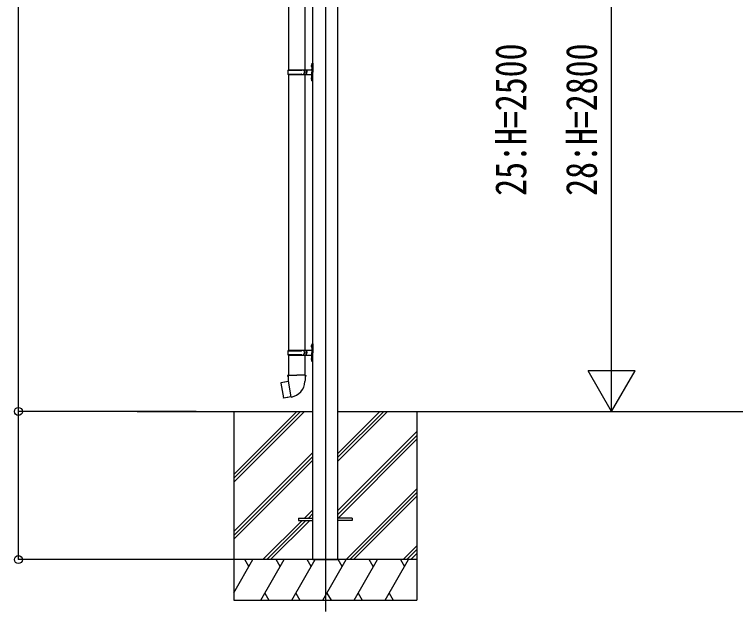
# Model space of a CAD drawing. Units: millimetres, scale not verified. Extents: x -14718 to 14718, y -10395 to 10395.
# Drawn here: x -2682 to -4, y -5580 to -3363 of the extents above; entities that cross this region are included whole.
import ezdxf
from ezdxf.enums import TextEntityAlignment as Align

# ---------------------------------------------------------------- set-up
doc = ezdxf.new("R2010")
doc.units = ezdxf.units.MM
doc.header["$LTSCALE"] = 50
for name, color, linetype in [('0-3_YKK_12', 2, 'Continuous'), ('0-4_YKK_13', 4, 'Continuous'), ('0-5_YKK_A1', 4, 'Continuous'), ('0-6_YKK_D', 6, 'Continuous')]:
    doc.layers.add(name, color=color, linetype=linetype)
doc.styles.add('ＭＳ ゴシック', font='')
doc.styles.get('ＭＳ ゴシック').set_extended_font_data('MS Gothic')

msp = doc.modelspace()

# ---------------------------------------------------------------- linework, layer by layer
at = {"layer": '0-3_YKK_12'}
msp.add_line((-1527.43, -2187.64), (-1527.43, -5580.37), dxfattribs=at)
at = {"layer": '0-4_YKK_13'}
for p, q in [((-1663.92, -2545.33), (-1663.92, -3568.78)), ((-1604.22, -2545.33), (-1604.22, -3568.78)), ((-1580.23, -3551.64), (-1578.19, -3552.63)), ((-1578.96, -3549.63), (-1578.33, -3549.63)), ((-1578.96, -3549.63), (-1578.96, -3557.93)), ((-1578.96, -3557.93), (-1578.33, -3557.93)), ((-1578.33, -3549.63), (-1578.33, -3557.93)), ((-1578.33, -3549.63), (-1577.93, -3550.03)), ((-1578.33, -3557.93), (-1577.93, -3557.53)), ((-1578.19, -3552.63), (-1577.58, -3553.78)), ((-1577.93, -3545.78), (-1574.93, -3544.28)), ((-1577.93, -3545.78), (-1577.93, -3577.78)), ((-1577.93, -3550.03), (-1577.93, -3557.53)), ((-1574.93, -3544.28), (-1574.93, -3577.78)), ((-1574.93, -3544.28), (-1573.93, -3544.28)), ((-1573.93, -3544.28), (-1573.93, -3577.78)), ((-1666.9, -3570.78), (-1616.57, -3570.78)), ((-1666.9, -3584.78), (-1616.57, -3584.78)), ((-1665.9, -3568.78), (-1579.9, -3568.78)), ((-1665.9, -3568.78), (-1665.9, -3570.78)), ((-1665.9, -3586.78), (-1665.9, -3584.78)), ((-1665.9, -3586.78), (-1579.9, -3586.78)), ((-1663.92, -3586.78), (-1663.92, -4610.23)), ((-1606.9, -3568.78), (-1606.9, -3573.28)), ((-1606.9, -3573.28), (-1604.9, -3573.28)), ((-1606.9, -3586.78), (-1606.9, -3582.28)), ((-1606.9, -3582.28), (-1604.9, -3582.28)), ((-1604.9, -3573.28), (-1604.9, -3577.78)), ((-1604.9, -3582.28), (-1604.9, -3577.78)), ((-1604.22, -3586.78), (-1604.22, -4610.23)), ((-1598.93, -3568.78), (-1598.93, -3577.78)), ((-1598.93, -3573.28), (-1595.93, -3573.28)), ((-1598.93, -3586.78), (-1598.93, -3577.78)), ((-1598.93, -3582.28), (-1595.93, -3582.28)), ((-1595.93, -3573.28), (-1595.93, -3577.78)), ((-1595.93, -3582.28), (-1595.93, -3577.78)), ((-1577.93, -3609.78), (-1577.93, -3577.78)), ((-1574.93, -3611.28), (-1574.93, -3577.78)), ((-1573.93, -3611.28), (-1573.93, -3577.78)), ((-1580.23, -3599.64), (-1578.19, -3600.63)), ((-1578.96, -3597.63), (-1578.33, -3597.63)), ((-1578.96, -3597.63), (-1578.96, -3605.93)), ((-1578.96, -3605.93), (-1578.33, -3605.93)), ((-1578.33, -3597.63), (-1578.33, -3605.93)), ((-1578.33, -3597.63), (-1577.93, -3598.03)), ((-1578.33, -3605.93), (-1577.93, -3605.53)), ((-1578.19, -3600.63), (-1577.58, -3601.78)), ((-1577.93, -3598.03), (-1577.93, -3605.53)), ((-1577.93, -3609.78), (-1574.93, -3611.28)), ((-1574.93, -3611.28), (-1573.93, -3611.28)), ((-1580.23, -4593.08), (-1578.19, -4594.08)), ((-1578.96, -4591.08), (-1578.33, -4591.08)), ((-1578.96, -4591.08), (-1578.96, -4599.38)), ((-1578.96, -4599.38), (-1578.33, -4599.38)), ((-1578.33, -4591.08), (-1578.33, -4599.38)), ((-1578.33, -4591.08), (-1577.93, -4591.48)), ((-1578.33, -4599.38), (-1577.93, -4598.98)), ((-1578.19, -4594.08), (-1577.58, -4595.23)), ((-1577.93, -4587.23), (-1574.93, -4585.73)), ((-1577.93, -4587.23), (-1577.93, -4619.23)), ((-1577.93, -4591.48), (-1577.93, -4598.98)), ((-1574.93, -4585.73), (-1574.93, -4619.23)), ((-1574.93, -4585.73), (-1573.93, -4585.73)), ((-1573.93, -4585.73), (-1573.93, -4619.23)), ((-1666.9, -4612.23), (-1616.57, -4612.23)), ((-1666.9, -4626.23), (-1616.57, -4626.23)), ((-1665.9, -4610.23), (-1579.9, -4610.23)), ((-1665.9, -4610.23), (-1665.9, -4612.23)), ((-1665.9, -4628.23), (-1665.9, -4626.23)), ((-1665.9, -4628.23), (-1579.9, -4628.23)), ((-1663.92, -4628.23), (-1663.92, -4702.5)), ((-1606.9, -4610.23), (-1606.9, -4614.73)), ((-1606.9, -4614.73), (-1604.9, -4614.73)), ((-1606.9, -4628.23), (-1606.9, -4623.73)), ((-1606.9, -4623.73), (-1604.9, -4623.73)), ((-1604.9, -4614.73), (-1604.9, -4619.23)), ((-1604.9, -4623.73), (-1604.9, -4619.23)), ((-1604.22, -4628.23), (-1604.22, -4702.5)), ((-1598.93, -4610.23), (-1598.93, -4619.23)), ((-1598.93, -4614.73), (-1595.93, -4614.73)), ((-1598.93, -4628.23), (-1598.93, -4619.23)), ((-1598.93, -4623.73), (-1595.93, -4623.73)), ((-1595.93, -4614.73), (-1595.93, -4619.23)), ((-1595.93, -4623.73), (-1595.93, -4619.23)), ((-1577.93, -4651.23), (-1577.93, -4619.23)), ((-1574.93, -4652.73), (-1574.93, -4619.23)), ((-1573.93, -4652.73), (-1573.93, -4619.23)), ((-1580.23, -4641.08), (-1578.19, -4642.08)), ((-1578.96, -4639.08), (-1578.33, -4639.08)), ((-1578.96, -4639.08), (-1578.96, -4647.38)), ((-1578.96, -4647.38), (-1578.33, -4647.38)), ((-1578.33, -4639.08), (-1578.33, -4647.38)), ((-1578.33, -4639.08), (-1577.93, -4639.48)), ((-1578.33, -4647.38), (-1577.93, -4646.98)), ((-1578.19, -4642.08), (-1577.58, -4643.23)), ((-1577.93, -4639.48), (-1577.93, -4646.98)), ((-1577.93, -4651.23), (-1574.93, -4652.73)), ((-1574.93, -4652.73), (-1573.93, -4652.73)), ((-1665.77, -4702.5), (-1667.92, -4703.28)), ((-1667.92, -4703.28), (-1667.92, -4706.9)), ((-1667.92, -4706.9), (-1665.68, -4707.71)), ((-1665.77, -4702.5), (-1633.92, -4702.5)), ((-1665.77, -4702.5), (-1665.68, -4707.71)), ((-1665.68, -4707.71), (-1665.42, -4722.5)), ((-1602.07, -4702.5), (-1633.92, -4702.5)), ((-1599.92, -4706.9), (-1602.16, -4707.71)), ((-1602.07, -4702.5), (-1599.92, -4703.28)), ((-1599.95, -4703.28), (-1599.95, -4706.9)), ((-1692.38, -4730.95), (-1693.19, -4732.12)), ((-1693.19, -4732.12), (-1683.57, -4786.68)), ((-1664.51, -4725.7), (-1692.38, -4730.95)), ((-1679.64, -4728.35), (-1679.85, -4728.59)), ((-1665.42, -4722.5), (-1664.07, -4724.5)), ((-1654.16, -4782.99), (-1664.29, -4725.52)), ((-1664.27, -4724.7), (-1664.27, -4725.4)), ((-1664.07, -4724.5), (-1664.1, -4724.5)), ((-1603.73, -4724.44), (-1603.81, -4726.6)), ((-1602.42, -4722.5), (-1603.73, -4724.44)), ((-1669.55, -4785.59), (-1669.83, -4785.43)), ((-1653.85, -4783.76), (-1654.09, -4783.1)), ((-1627.43, -5233), (-1573.93, -5233)), ((-1427.43, -5233), (-1480.93, -5233))]:
    msp.add_line(p, q, dxfattribs=at)
for points in [[(-1580.23, -3555.93), (-1578.19, -3554.93), (-1577.58, -3553.78)], [(-1580.23, -3603.93), (-1578.19, -3602.93), (-1577.58, -3601.78)], [(-1580.23, -4597.38), (-1578.19, -4596.38), (-1577.58, -4595.23)], [(-1580.23, -4645.38), (-1578.19, -4644.38), (-1577.58, -4643.23)], [(-1602.07, -4702.5), (-1602.16, -4707.71), (-1602.42, -4722.5)], [(-1677.39, -4728.13), (-1677.67, -4727.98), (-1679.64, -4728.35)], [(-1654.43, -4782.9), (-1682.41, -4787.5), (-1683.57, -4786.68)], [(-1667.36, -4785.03), (-1667.57, -4785.26), (-1669.55, -4785.59)], [(-1627.43, -5233), (-1627.43, -5242), (-1573.93, -5242)], [(-1427.43, -5233), (-1427.43, -5242), (-1480.93, -5242)]]:
    msp.add_lwpolyline(points, dxfattribs=at)
for centre, radius, start, end in [((-1574.63, -3553.78), 6, 136.21765, 223.78235), ((-1618.15, -3577.78), 49.25, 171.82876, 180.00002), ((-1618.15, -3577.78), 49.25, 180.00002, 188.17127), ((-1616.57, -3568.78), 2, 270, 359.99998), ((-1616.57, -3586.78), 2, 0.00005, 90.00004), ((-1579.93, -3566.78), 2, 270, 359.99998), ((-1579.93, -3588.78), 2, 0.00005, 90.00004), ((-1574.63, -3601.78), 6, 136.21765, 223.78235), ((-1574.63, -4595.23), 6, 136.21765, 223.78235), ((-1618.15, -4619.23), 49.25, 171.82876, 180.00002), ((-1618.15, -4619.23), 49.25, 180.00002, 188.17127), ((-1616.57, -4610.23), 2, 270, 359.99998), ((-1616.57, -4628.23), 2, 0.00005, 90.00004), ((-1579.93, -4608.23), 2, 270, 359.99998), ((-1579.93, -4630.23), 2, 0.00005, 90.00004), ((-1574.63, -4643.23), 6, 136.21765, 223.78235), ((-1664.57, -4725.4), 0.3, 280.66842, 0), ((-1664.07, -4724.7), 0.2, 100, 180), ((-1664.07, -4724.5), 60.3, 279.96938, 358), ((-1654.38, -4783.2), 0.3, 20, 99.33158), ((-1653.67, -4783.69), 0.2, 200, 279.96938)]:
    msp.add_arc(centre, radius, start, end, dxfattribs=at)
at = {"layer": '0-5_YKK_A1'}
for p, q in [((-2227.05, -4837.5), (-1573.93, -4837.5)), ((-1867.43, -4837.5), (-1867.43, -5537.5)), ((-1867.43, -5071.48), (-1633.45, -4837.5)), ((-1867.43, -5085.62), (-1619.31, -4837.5)), ((-1867.43, -5099.76), (-1605.17, -4837.5)), ((-1480.93, -4837.5), (972.89, -4837.5)), ((-1480.93, -5021.63), (-1296.8, -4837.5)), ((-1480.93, -5007.49), (-1310.94, -4837.5)), ((-1480.93, -4993.35), (-1325.08, -4837.5)), ((-1187.43, -4837.5), (-1187.43, -5537.5)), ((-1480.93, -5205.48), (-1187.43, -4911.98)), ((-1480.93, -5219.62), (-1187.43, -4926.12)), ((-1480.17, -5233), (-1187.43, -4940.26)), ((-1867.43, -5283.61), (-1573.93, -4990.11)), ((-1867.43, -5297.75), (-1573.93, -5004.25)), ((-1867.43, -5311.89), (-1573.93, -5018.4)), ((-1450.82, -5387.5), (-1187.43, -5124.11)), ((-1436.68, -5387.5), (-1187.43, -5138.25)), ((-1422.54, -5387.5), (-1187.43, -5152.39)), ((-1604.69, -5233), (-1573.93, -5202.24)), ((-1590.55, -5233), (-1573.93, -5216.38)), ((-1759.19, -5387.5), (-1613.69, -5242)), ((-1745.05, -5387.5), (-1599.55, -5242)), ((-1730.9, -5387.5), (-1585.4, -5242)), ((-1238.69, -5387.5), (-1187.43, -5336.24)), ((-1224.55, -5387.5), (-1187.43, -5350.38)), ((-1210.4, -5387.5), (-1187.43, -5364.53)), ((-1187.43, -5387.5), (-1867.43, -5387.5)), ((-1867.43, -5510.73), (-1796.28, -5387.5)), ((-1811.28, -5413.48), (-1826.28, -5387.5)), ((-1767.41, -5537.5), (-1680.81, -5387.5)), ((-1695.81, -5413.48), (-1710.81, -5387.5)), ((-1651.94, -5537.5), (-1565.34, -5387.5)), ((-1580.34, -5413.48), (-1595.34, -5387.5)), ((-1536.47, -5537.5), (-1449.87, -5387.5)), ((-1464.87, -5413.48), (-1479.87, -5387.5)), ((-1421, -5537.5), (-1334.4, -5387.5)), ((-1349.4, -5413.48), (-1364.4, -5387.5)), ((-1305.53, -5537.5), (-1218.93, -5387.5)), ((-1248.93, -5387.5), (-1233.93, -5413.48)), ((-1752.42, -5511.52), (-1737.42, -5537.5)), ((-1636.94, -5511.52), (-1621.94, -5537.5)), ((-1521.47, -5511.52), (-1506.48, -5537.5)), ((-1406, -5511.52), (-1391.01, -5537.5)), ((-1290.53, -5511.52), (-1275.54, -5537.5)), ((-1867.43, -5537.5), (-1187.43, -5537.5))]:
    msp.add_line(p, q, dxfattribs=at)
for points in [[(-1573.93, -5387.5), (-1480.93, -5387.5), (-1480.93, -4837.5), (-1480.93, -2214.7)], [(-1573.93, -5387.5), (-1573.93, -4837.5), (-1573.93, -2214.7)]]:
    msp.add_lwpolyline(points, dxfattribs=at)
at = {"layer": '0-6_YKK_D'}
for p, q in [((-2667.43, -4837.5), (-2667.43, -2252.09)), ((-464.29, -4662.5), (-464.29, -2512.5)), ((-464.29, -4837.5), (-464.29, -4534.39)), ((-464.29, -4837.5), (-551.79, -4685.95)), ((-376.79, -4685.95), (-551.79, -4685.95)), ((-464.29, -4837.5), (-376.79, -4685.95)), ((-2249.08, -4837.5), (-2668.43, -4837.5)), ((-2007.38, -4837.5), (-2668.43, -4837.5)), ((-2667.43, -5387.5), (-2667.43, -4837.5)), ((-1430.93, -4837.5), (-463.29, -4837.5)), ((-1868.43, -5387.5), (-2668.43, -5387.5))]:
    msp.add_line(p, q, dxfattribs=at)
for centre in [(-2667.43, -4837.5), (-2667.43, -4837.5), (-2667.43, -5387.5)]:
    msp.add_circle(centre, 14.88, dxfattribs=at)

# ---------------------------------------------------------------- texts
at = {"layer": '0-6_YKK_D', "style": 'ＭＳ ゴシック', "width": 0.8}
for s, p in [('25:H=2500', (-746.79, -4036.9)), ('28:H=2800', (-484.29, -4036.9))]:
    msp.add_text(s, height=115.5, rotation=90, dxfattribs=at).set_placement(p, align=Align.BOTTOM_LEFT)

doc.saveas('drawing.dxf')
